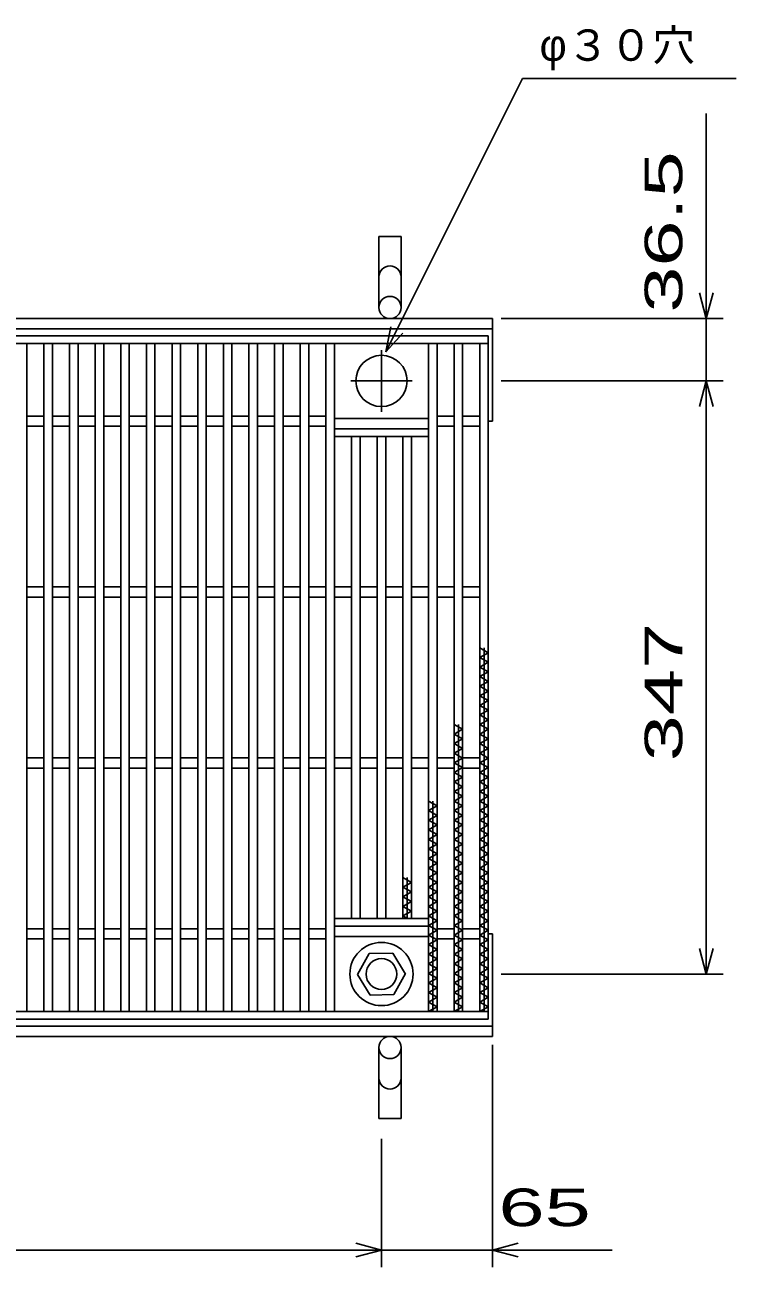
# Model space of a CAD drawing. Units: millimetres, scale not verified. Extents: x -1820 to 1731, y -1282 to 1054.
# Drawn here: x -624 to -208, y -196 to 531 of the extents above; entities that cross this region are included whole.
import ezdxf
from ezdxf.enums import TextEntityAlignment as Align

# ---------------------------------------------------------------- set-up
doc = ezdxf.new("R2010")
doc.units = ezdxf.units.MM
doc.header["$LTSCALE"] = 10
doc.linetypes.add('CHAIN', pattern=[18.5, 12, -1.5, 3.5, -1.5])
for name, color, linetype, lineweight in [('16', 3, 'Continuous', 25), ('19', 6, 'Continuous', 25), ('22', 4, 'Continuous', 25)]:
    doc.layers.add(name, color=color, linetype=linetype, lineweight=lineweight)
doc.styles.add('ベクトル', font='')
doc.styles.get('ベクトル').set_extended_font_data('ベクトル')

msp = doc.modelspace()

# ---------------------------------------------------------------- linework, layer by layer
at = {"layer": '16'}
for p, q in [((-1348, 349), (-353, 349)), ((-353, 349), (-353, 344.5)), ((-353, 344.5), (-1348, 344.5)), ((-628, 344.5), (-623, 344.5)), ((-623, -46.5), (-623, 344.5)), ((-613, -46.5), (-613, 344.5)), ((-613, 344.5), (-608, 344.5)), ((-608, -46.5), (-608, 344.5)), ((-598, -46.5), (-598, 344.5)), ((-598, 344.5), (-593, 344.5)), ((-593, -46.5), (-593, 344.5)), ((-583, -46.5), (-583, 344.5)), ((-583, 344.5), (-578, 344.5)), ((-578, -46.5), (-578, 344.5)), ((-568, -46.5), (-568, 344.5)), ((-568, 344.5), (-563, 344.5)), ((-563, -46.5), (-563, 344.5)), ((-553, -46.5), (-553, 344.5)), ((-553, 344.5), (-548, 344.5)), ((-548, -46.5), (-548, 344.5)), ((-538, -46.5), (-538, 344.5)), ((-538, 344.5), (-533, 344.5)), ((-533, -46.5), (-533, 344.5)), ((-523, -46.5), (-523, 344.5)), ((-523, 344.5), (-518, 344.5)), ((-518, -46.5), (-518, 344.5)), ((-508, -46.5), (-508, 344.5)), ((-508, 344.5), (-503, 344.5)), ((-503, -46.5), (-503, 344.5)), ((-493, -46.5), (-493, 344.5)), ((-493, 344.5), (-488, 344.5)), ((-488, -46.5), (-488, 344.5)), ((-478, -46.5), (-478, 344.5)), ((-478, 344.5), (-473, 344.5)), ((-473, -46.5), (-473, 344.5)), ((-463, -46.5), (-463, 344.5)), ((-463, 344.5), (-458, 344.5)), ((-458, -46.5), (-458, 344.5)), ((-448, -46.5), (-448, 344.5)), ((-448, 344.5), (-443, 344.5)), ((-443, -46.5), (-443, 344.5)), ((-433, 344.5), (-428, 344.5)), ((-418, 344.5), (-413, 344.5)), ((-403, 344.5), (-398, 344.5)), ((-388, -46.5), (-388, 344.5)), ((-388, 344.5), (-383, 344.5)), ((-383, -46.5), (-383, 344.5)), ((-373, -46.5), (-373, 344.5)), ((-373, 344.5), (-368, 344.5)), ((-368, -46.5), (-368, 344.5)), ((-358, -46.5), (-358, 344.5)), ((-358, 344.5), (-353, 344.5)), ((-353, -46.5), (-353, 344.5)), ((-623, 302), (-613, 302)), ((-608, 302), (-598, 302)), ((-593, 302), (-583, 302)), ((-578, 302), (-568, 302)), ((-563, 302), (-553, 302)), ((-548, 302), (-538, 302)), ((-533, 302), (-523, 302)), ((-518, 302), (-508, 302)), ((-503, 302), (-493, 302)), ((-488, 302), (-478, 302)), ((-473, 302), (-463, 302)), ((-458, 302), (-448, 302)), ((-443, 300.5), (-388, 300.5)), ((-383, 302), (-373, 302)), ((-368, 302), (-358, 302)), ((-623, 296), (-613, 296)), ((-608, 296), (-598, 296)), ((-593, 296), (-583, 296)), ((-578, 296), (-568, 296)), ((-563, 296), (-553, 296)), ((-548, 296), (-538, 296)), ((-533, 296), (-523, 296)), ((-518, 296), (-508, 296)), ((-503, 296), (-493, 296)), ((-488, 296), (-478, 296)), ((-473, 296), (-463, 296)), ((-458, 296), (-448, 296)), ((-443, 294.5), (-388, 294.5)), ((-443, 290), (-443, 294.5)), ((-388, 290), (-388, 294.5)), ((-383, 296), (-373, 296)), ((-368, 296), (-358, 296)), ((-443, 290), (-388, 290)), ((-433, 8), (-433, 290)), ((-428, 8), (-428, 290)), ((-418, 8), (-418, 290)), ((-413, 8), (-413, 290)), ((-403, 8), (-403, 290)), ((-398, 8), (-398, 290)), ((-623, 202), (-613, 202)), ((-608, 202), (-598, 202)), ((-593, 202), (-583, 202)), ((-578, 202), (-568, 202)), ((-563, 202), (-553, 202)), ((-548, 202), (-538, 202)), ((-533, 202), (-523, 202)), ((-518, 202), (-508, 202)), ((-503, 202), (-493, 202)), ((-488, 202), (-478, 202)), ((-473, 202), (-463, 202)), ((-458, 202), (-448, 202)), ((-443, 202), (-433, 202)), ((-428, 202), (-418, 202)), ((-413, 202), (-403, 202)), ((-398, 202), (-388, 202)), ((-383, 202), (-373, 202)), ((-368, 202), (-358, 202)), ((-623, 196), (-613, 196)), ((-608, 196), (-598, 196)), ((-593, 196), (-583, 196)), ((-578, 196), (-568, 196)), ((-563, 196), (-553, 196)), ((-548, 196), (-538, 196)), ((-533, 196), (-523, 196)), ((-518, 196), (-508, 196)), ((-503, 196), (-493, 196)), ((-488, 196), (-478, 196)), ((-473, 196), (-463, 196)), ((-458, 196), (-448, 196)), ((-443, 196), (-433, 196)), ((-428, 196), (-418, 196)), ((-413, 196), (-403, 196)), ((-398, 196), (-388, 196)), ((-383, 196), (-373, 196)), ((-368, 196), (-358, 196)), ((-353, 163.5), (-358, 166.3)), ((-358, 160.7), (-353, 163.5)), ((-353, 157.9), (-358, 160.7)), ((-355.5, -46.5), (-355.5, 166.3)), ((-358, 155.1), (-353, 157.9)), ((-353, 152.3), (-358, 155.1)), ((-358, 149.5), (-353, 152.3)), ((-353, 146.7), (-358, 149.5)), ((-358, 143.9), (-353, 146.7)), ((-353, 141.1), (-358, 143.9)), ((-358, 138.3), (-353, 141.1)), ((-353, 135.5), (-358, 138.3)), ((-358, 132.7), (-353, 135.5)), ((-353, 129.9), (-358, 132.7)), ((-358, 127.1), (-353, 129.9)), ((-353, 124.3), (-358, 127.1)), ((-358, 121.5), (-353, 124.3)), ((-368, 118.7), (-373, 121.5)), ((-373, 115.9), (-368, 118.7)), ((-370.5, -46.5), (-370.5, 121.5)), ((-353, 118.7), (-358, 121.5)), ((-358, 115.9), (-353, 118.7)), ((-368, 113.1), (-373, 115.9)), ((-373, 110.3), (-368, 113.1)), ((-368, 107.5), (-373, 110.3)), ((-353, 113.1), (-358, 115.9)), ((-358, 110.3), (-353, 113.1)), ((-353, 107.5), (-358, 110.3)), ((-623, 102), (-613, 102)), ((-608, 102), (-598, 102)), ((-593, 102), (-583, 102)), ((-578, 102), (-568, 102)), ((-563, 102), (-553, 102)), ((-548, 102), (-538, 102)), ((-533, 102), (-523, 102)), ((-518, 102), (-508, 102)), ((-503, 102), (-493, 102)), ((-488, 102), (-478, 102)), ((-473, 102), (-463, 102)), ((-458, 102), (-448, 102)), ((-443, 102), (-433, 102)), ((-428, 102), (-418, 102)), ((-413, 102), (-403, 102)), ((-398, 102), (-388, 102)), ((-383, 102), (-373, 102)), ((-373, 104.7), (-368, 107.5)), ((-368, 101.9), (-373, 104.7)), ((-373, 99.1), (-368, 101.9)), ((-368, 102), (-358, 102)), ((-358, 104.7), (-353, 107.5)), ((-353, 101.9), (-358, 104.7)), ((-358, 99.1), (-353, 101.9)), ((-623, 96), (-613, 96)), ((-608, 96), (-598, 96)), ((-593, 96), (-583, 96)), ((-578, 96), (-568, 96)), ((-563, 96), (-553, 96)), ((-548, 96), (-538, 96)), ((-533, 96), (-523, 96)), ((-518, 96), (-508, 96)), ((-503, 96), (-493, 96)), ((-488, 96), (-478, 96)), ((-473, 96), (-463, 96)), ((-458, 96), (-448, 96)), ((-443, 96), (-433, 96)), ((-428, 96), (-418, 96)), ((-413, 96), (-403, 96)), ((-398, 96), (-388, 96)), ((-383, 96), (-373, 96)), ((-368, 96.3), (-373, 99.1)), ((-373, 93.5), (-368, 96.3)), ((-368, 96), (-358, 96)), ((-353, 96.3), (-358, 99.1)), ((-358, 93.5), (-353, 96.3)), ((-368, 90.7), (-373, 93.5)), ((-373, 87.9), (-368, 90.7)), ((-368, 85.1), (-373, 87.9)), ((-353, 90.7), (-358, 93.5)), ((-358, 87.9), (-353, 90.7)), ((-353, 85.1), (-358, 87.9)), ((-373, 82.3), (-368, 85.1)), ((-368, 79.5), (-373, 82.3)), ((-358, 82.3), (-353, 85.1)), ((-353, 79.5), (-358, 82.3)), ((-383, 73.9), (-388, 76.7)), ((-388, 71.1), (-383, 73.9)), ((-385.5, -46.5), (-385.5, 76.7)), ((-373, 76.7), (-368, 79.5)), ((-368, 73.9), (-373, 76.7)), ((-373, 71.1), (-368, 73.9)), ((-358, 76.7), (-353, 79.5)), ((-353, 73.9), (-358, 76.7)), ((-358, 71.1), (-353, 73.9)), ((-383, 68.3), (-388, 71.1)), ((-388, 65.5), (-383, 68.3)), ((-383, 62.7), (-388, 65.5)), ((-368, 68.3), (-373, 71.1)), ((-373, 65.5), (-368, 68.3)), ((-368, 62.7), (-373, 65.5)), ((-353, 68.3), (-358, 71.1)), ((-358, 65.5), (-353, 68.3)), ((-353, 62.7), (-358, 65.5)), ((-388, 59.9), (-383, 62.7)), ((-383, 57.1), (-388, 59.9)), ((-373, 59.9), (-368, 62.7)), ((-368, 57.1), (-373, 59.9)), ((-358, 59.9), (-353, 62.7)), ((-353, 57.1), (-358, 59.9)), ((-388, 54.3), (-383, 57.1)), ((-383, 51.5), (-388, 54.3)), ((-388, 48.7), (-383, 51.5)), ((-373, 54.3), (-368, 57.1)), ((-368, 51.5), (-373, 54.3)), ((-373, 48.7), (-368, 51.5)), ((-358, 54.3), (-353, 57.1)), ((-353, 51.5), (-358, 54.3)), ((-358, 48.7), (-353, 51.5)), ((-383, 45.9), (-388, 48.7)), ((-388, 43.1), (-383, 45.9)), ((-368, 45.9), (-373, 48.7)), ((-373, 43.1), (-368, 45.9)), ((-353, 45.9), (-358, 48.7)), ((-358, 43.1), (-353, 45.9)), ((-383, 40.3), (-388, 43.1)), ((-388, 37.5), (-383, 40.3)), ((-383, 34.7), (-388, 37.5)), ((-368, 40.3), (-373, 43.1)), ((-373, 37.5), (-368, 40.3)), ((-368, 34.7), (-373, 37.5)), ((-353, 40.3), (-358, 43.1)), ((-358, 37.5), (-353, 40.3)), ((-353, 34.7), (-358, 37.5)), ((-398, 29.1), (-403, 31.9)), ((-403, 26.3), (-398, 29.1)), ((-400.5, 8), (-400.5, 31.9)), ((-388, 31.9), (-383, 34.7)), ((-383, 29.1), (-388, 31.9)), ((-388, 26.3), (-383, 29.1)), ((-373, 31.9), (-368, 34.7)), ((-368, 29.1), (-373, 31.9)), ((-373, 26.3), (-368, 29.1)), ((-358, 31.9), (-353, 34.7)), ((-353, 29.1), (-358, 31.9)), ((-358, 26.3), (-353, 29.1)), ((-398, 23.5), (-403, 26.3)), ((-403, 20.7), (-398, 23.5)), ((-383, 23.5), (-388, 26.3)), ((-388, 20.7), (-383, 23.5)), ((-368, 23.5), (-373, 26.3)), ((-373, 20.7), (-368, 23.5)), ((-353, 23.5), (-358, 26.3)), ((-358, 20.7), (-353, 23.5)), ((-398, 17.9), (-403, 20.7)), ((-403, 15.1), (-398, 17.9)), ((-398, 12.3), (-403, 15.1)), ((-383, 17.9), (-388, 20.7)), ((-388, 15.1), (-383, 17.9)), ((-383, 12.3), (-388, 15.1)), ((-368, 17.9), (-373, 20.7)), ((-373, 15.1), (-368, 17.9)), ((-368, 12.3), (-373, 15.1)), ((-353, 17.9), (-358, 20.7)), ((-358, 15.1), (-353, 17.9)), ((-353, 12.3), (-358, 15.1)), ((-443, 8), (-388, 8)), ((-443, 3.5), (-443, 8)), ((-403, 9.5), (-398, 12.3)), ((-400.32, 8), (-403, 9.5)), ((-388, 9.5), (-383, 12.3)), ((-383, 6.7), (-388, 9.5)), ((-388, 3.5), (-388, 8)), ((-373, 9.5), (-368, 12.3)), ((-368, 6.7), (-373, 9.5)), ((-358, 9.5), (-353, 12.3)), ((-353, 6.7), (-358, 9.5)), ((-623, 2), (-613, 2)), ((-608, 2), (-598, 2)), ((-593, 2), (-583, 2)), ((-578, 2), (-568, 2)), ((-563, 2), (-553, 2)), ((-548, 2), (-538, 2)), ((-533, 2), (-523, 2)), ((-518, 2), (-508, 2)), ((-503, 2), (-493, 2)), ((-488, 2), (-478, 2)), ((-473, 2), (-463, 2)), ((-458, 2), (-448, 2)), ((-443, 3.5), (-388, 3.5)), ((-388, 3.9), (-383, 6.7)), ((-383, 1.1), (-388, 3.9)), ((-388, -1.7), (-383, 1.1)), ((-383, 2), (-373, 2)), ((-373, 3.9), (-368, 6.7)), ((-368, 1.1), (-373, 3.9)), ((-373, -1.7), (-368, 1.1)), ((-368, 2), (-358, 2)), ((-358, 3.9), (-353, 6.7)), ((-353, 1.1), (-358, 3.9)), ((-358, -1.7), (-353, 1.1)), ((-623, -4), (-613, -4)), ((-608, -4), (-598, -4)), ((-593, -4), (-583, -4)), ((-578, -4), (-568, -4)), ((-563, -4), (-553, -4)), ((-548, -4), (-538, -4)), ((-533, -4), (-523, -4)), ((-518, -4), (-508, -4)), ((-503, -4), (-493, -4)), ((-488, -4), (-478, -4)), ((-473, -4), (-463, -4)), ((-458, -4), (-448, -4)), ((-443, -2.5), (-388, -2.5)), ((-383, -4.5), (-388, -1.7)), ((-388, -7.3), (-383, -4.5)), ((-383, -4), (-373, -4)), ((-368, -4.5), (-373, -1.7)), ((-373, -7.3), (-368, -4.5)), ((-368, -4), (-358, -4)), ((-353, -4.5), (-358, -1.7)), ((-358, -7.3), (-353, -4.5)), ((-422.79, -12.55), (-429.5, -24.84)), ((-408.8, -12.21), (-422.79, -12.55)), ((-401.5, -24.5), (-408.8, -12.21)), ((-383, -10.1), (-388, -7.3)), ((-388, -12.9), (-383, -10.1)), ((-383, -15.7), (-388, -12.9)), ((-368, -10.1), (-373, -7.3)), ((-373, -12.9), (-368, -10.1)), ((-368, -15.7), (-373, -12.9)), ((-353, -10.1), (-358, -7.3)), ((-358, -12.9), (-353, -10.1)), ((-353, -15.7), (-358, -12.9)), ((-388, -18.5), (-383, -15.7)), ((-383, -21.3), (-388, -18.5)), ((-388, -24.1), (-383, -21.3)), ((-373, -18.5), (-368, -15.7)), ((-368, -21.3), (-373, -18.5)), ((-373, -24.1), (-368, -21.3)), ((-358, -18.5), (-353, -15.7)), ((-353, -21.3), (-358, -18.5)), ((-358, -24.1), (-353, -21.3)), ((-429.5, -24.84), (-422.2, -36.79)), ((-408.21, -36.45), (-401.5, -24.16)), ((-383, -26.9), (-388, -24.1)), ((-388, -29.7), (-383, -26.9)), ((-368, -26.9), (-373, -24.1)), ((-373, -29.7), (-368, -26.9)), ((-353, -26.9), (-358, -24.1)), ((-358, -29.7), (-353, -26.9)), ((-383, -32.5), (-388, -29.7)), ((-388, -35.3), (-383, -32.5)), ((-383, -38.1), (-388, -35.3)), ((-368, -32.5), (-373, -29.7)), ((-373, -35.3), (-368, -32.5)), ((-368, -38.1), (-373, -35.3)), ((-353, -32.5), (-358, -29.7)), ((-358, -35.3), (-353, -32.5)), ((-353, -38.1), (-358, -35.3)), ((-422.2, -36.79), (-408.21, -36.45)), ((-388, -40.9), (-383, -38.1)), ((-383, -43.7), (-388, -40.9)), ((-373, -40.9), (-368, -38.1)), ((-368, -43.7), (-373, -40.9)), ((-358, -40.9), (-353, -38.1)), ((-353, -43.7), (-358, -40.9)), ((-1348, -46.5), (-353, -46.5)), ((-628, -46.5), (-623, -46.5)), ((-613, -46.5), (-608, -46.5)), ((-598, -46.5), (-593, -46.5)), ((-583, -46.5), (-578, -46.5)), ((-568, -46.5), (-563, -46.5)), ((-553, -46.5), (-548, -46.5)), ((-538, -46.5), (-533, -46.5)), ((-523, -46.5), (-518, -46.5)), ((-508, -46.5), (-503, -46.5)), ((-493, -46.5), (-488, -46.5)), ((-478, -46.5), (-473, -46.5)), ((-463, -46.5), (-458, -46.5)), ((-448, -46.5), (-443, -46.5)), ((-433, -46.5), (-428, -46.5)), ((-418, -46.5), (-413, -46.5)), ((-403, -46.5), (-398, -46.5)), ((-388, -46.5), (-383, -43.7)), ((-388, -46.5), (-383, -46.5)), ((-373, -46.5), (-368, -43.7)), ((-373, -46.5), (-368, -46.5)), ((-358, -46.5), (-353, -43.7)), ((-358, -46.5), (-353, -46.5)), ((-353, -46.5), (-353, -51)), ((-353, -51), (-1348, -51))]:
    msp.add_line(p, q, dxfattribs=at)
at = {"layer": '16', "linetype": 'CHAIN'}
for p, q in [((-415.5, 304.5), (-415.5, 340.5)), ((-433.5, 322.5), (-397.5, 322.5))]:
    msp.add_line(p, q, dxfattribs=at)
at = {"layer": '16'}
for radius in [18.5, 9]:
    msp.add_circle((-415.5, -24.5), radius, dxfattribs=at)
for start, end in [(90, 270), (270, 90)]:
    msp.add_arc((-415.5, 322.5), 15, start, end, dxfattribs=at)
at = {"layer": '19'}
for p, q in [((-417, 365.5), (-417, 407.12)), ((-417, 407.12), (-404, 407.12)), ((-404, 407.12), (-404, 365.5)), ((-1350.5, 359), (-350.5, 359)), ((-350.5, 299), (-350.5, 359)), ((-1350.5, 353), (-350.5, 353)), ((-353, 299), (-350.5, 299)), ((-353, -1), (-350.5, -1)), ((-350.5, -61), (-350.5, -1)), ((-1350.5, -55), (-350.5, -55)), ((-1350.5, -61), (-350.5, -61)), ((-417, -67.5), (-417, -109.12)), ((-404, -109.12), (-404, -67.5)), ((-417, -109.12), (-404, -109.12))]:
    msp.add_line(p, q, dxfattribs=at)
for centre in [(-410.5, 365.5), (-410.5, -67.5)]:
    msp.add_circle(centre, 6.5, dxfattribs=at)
for centre, start, end in [((-410.5, 383.34), 0, 180), ((-410.5, -85.34), 180, 0)]:
    msp.add_arc(centre, 6.5, start, end, dxfattribs=at)
at = {"layer": '22'}
for p, q in [((-413, 339.5), (-333, 499.5)), ((-333, 499.5), (-208, 499.5)), ((-225.5, 359), (-225.5, 479)), ((-225.5, 359), (-229.5, 374)), ((-225.5, 359), (-221.5, 374)), ((-345.5, 359), (-215.5, 359)), ((-225.5, 322.5), (-225.5, 359)), ((-413, 339.5), (-410, 354.1)), ((-413, 339.5), (-403, 350.5)), ((-345.5, 322.5), (-215.5, 322.5)), ((-229.5, 307.5), (-225.5, 322.5)), ((-221.5, 307.5), (-225.5, 322.5)), ((-225.5, -24.5), (-225.5, 322.5)), ((-225.5, -24.5), (-229.5, -9.5)), ((-225.5, -24.5), (-221.5, -9.5)), ((-345.5, -24.5), (-215.5, -24.5)), ((-350.5, -196), (-350.5, -66)), ((-415.5, -196), (-415.5, -121)), ((-1285.5, -186), (-415.5, -186)), ((-415.5, -186), (-430.5, -182)), ((-430.5, -190), (-415.5, -186)), ((-415.5, -186), (-350.5, -186)), ((-350.5, -186), (-335.5, -182)), ((-335.5, -190), (-350.5, -186)), ((-350.5, -186), (-280.5, -186))]:
    msp.add_line(p, q, dxfattribs=at)

# ---------------------------------------------------------------- texts
at = {"layer": '22', "color": 2, "style": 'ベクトル'}
msp.add_text('φ３０穴', height=18.33, dxfattribs=at).set_placement((-323, 519), align=Align.MIDDLE_LEFT)
at = {"layer": '22', "color": 2, "style": 'ベクトル', "width": 1.65}
for s, p in [(' 36.5 ', (-250.5, 349)), (' 347 ', (-250.5, 86.5))]:
    msp.add_text(s, height=21.99, rotation=90, dxfattribs=at).set_placement(p, align=Align.MIDDLE_LEFT)
msp.add_text(' 65 ', height=21.99, dxfattribs=at).set_placement((-360.5, -161), align=Align.MIDDLE_LEFT)

doc.saveas('drawing.dxf')
